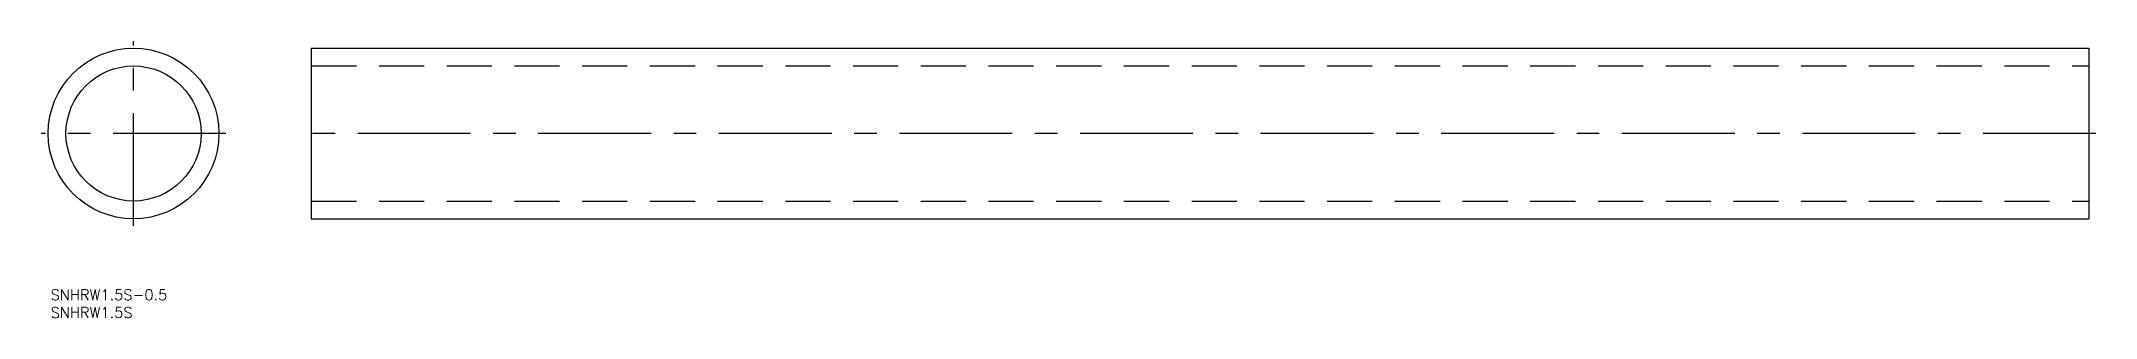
# Model space of a CAD drawing. Extents: x -26 to 552, y -52 to 26.
import ezdxf

# ---------------------------------------------------------------- set-up
doc = ezdxf.new("R2010")
doc.units = 0
doc.linetypes.add('CENTER', pattern=[50.8, 31.75, -6.35, 6.35, -6.35])
doc.linetypes.add('DASHED', pattern=[19.05, 12.7, -6.35])
doc.layers.get('0').update_dxf_attribs({"linetype": 'CONTINUOUS'})
doc.layers.add('CENTER', color=1, linetype='CENTER')
doc.styles.get("Standard").update_dxf_attribs({"font": 'txt.shx', "height": 3, "bigfont": 'bigfont.shx'})

msp = doc.modelspace()

# ---------------------------------------------------------------- linework, layer by layer
at = {"color": 7, "linetype": 'CONTINUOUS'}
for p, q in [((50, 24), (50, -24)), ((50, 24), (550, 24)), ((550, 24), (550, -24)), ((50, -24), (550, -24))]:
    msp.add_line(p, q, dxfattribs=at)
at = {"color": 3, "linetype": 'DASHED'}
for p, q in [((50, 19), (550, 19)), ((50, -19), (550, -19))]:
    msp.add_line(p, q, dxfattribs=at)
at = {"color": 7, "linetype": 'CONTINUOUS'}
for radius in [24, 19]:
    msp.add_circle((0, 0), radius, dxfattribs=at)
at = {"layer": 'CENTER', "color": 1, "linetype": 'CENTER'}
for p, q in [((0, -26), (0, 26)), ((26, 0), (-26, 0)), ((552, 0), (48, 0))]:
    msp.add_line(p, q, dxfattribs=at)

# ---------------------------------------------------------------- texts
at = {"color": 7, "linetype": 'CONTINUOUS'}
for s, p in [('SNHRW1.5S-0.5', (-23.3, -46.89)), ('SNHRW1.5S', (-23.3, -51.89))]:
    msp.add_text(s, height=3, dxfattribs=at).set_placement(p)

doc.saveas('drawing.dxf')
